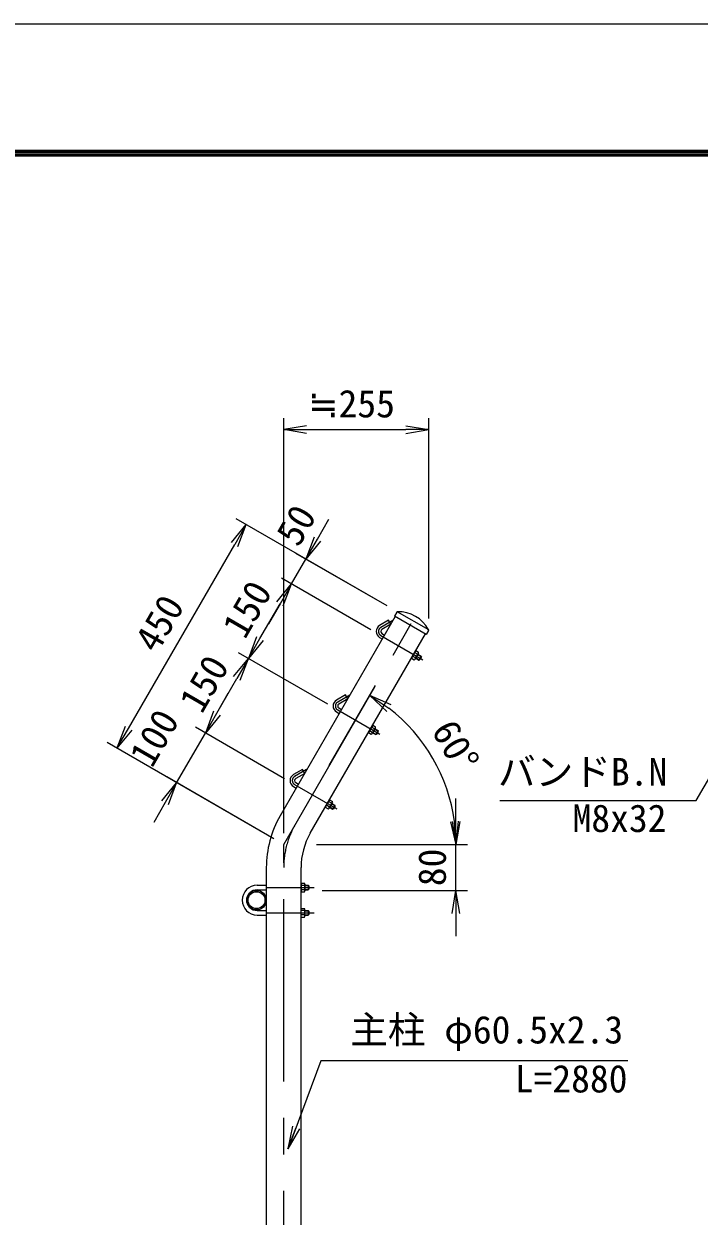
# Model space of a CAD drawing. Units: millimetres, scale not verified. Extents: x -4200 to 4200, y -2970 to 2970.
# Drawn here: x -346 to 830, y 893 to 2970 of the extents above; entities that cross this region are included whole.
import ezdxf
from ezdxf.enums import TextEntityAlignment as Align

# ---------------------------------------------------------------- set-up
doc = ezdxf.new("R2010")
doc.units = ezdxf.units.MM
doc.header["$LTSCALE"] = 10
doc.linetypes.add('USER1', pattern=[50.8, 31.75, -6.35, 6.35, -6.35])
for name, color, linetype, lineweight in [('0-0_D-STR1', 1, 'Continuous', 25), ('0-1_D-STR3', 3, 'Continuous', 13), ('0-2_D-BMK', 2, 'USER1', 13), ('0-3_D-STR-DIM', 7, 'Continuous', 13), ('0-9_D-STR-TXT', 7, 'Continuous', 13), ('0-C_D-TTL', 7, 'Continuous', 25)]:
    doc.layers.add(name, color=color, linetype=linetype, lineweight=lineweight)
doc.layers.add('0-4_0', color=7, linetype='Continuous')
doc.styles.add('ＭＳ ゴシック', font='')
doc.styles.get('ＭＳ ゴシック').set_extended_font_data('MS Gothic')

# ---------------------------------------------------------------- blocks, each defined once
blk = doc.blocks.new('_Open')
at = {"layer": '0-4_0'}
blk.add_line((-10, 1.667), (0, 0), dxfattribs=at)
blk.add_lwpolyline([(-10, -1.667), (0, 0), (-10, 0)], dxfattribs=at)

msp = doc.modelspace()

# ---------------------------------------------------------------- linework, layer by layer
at = {"layer": '0-0_D-STR1'}
for p, q in [((301.15, 1937.27), (100.75, 1590.16)), ((303.58, 1945.17), (299.55, 1938.19)), ((355.15, 1906.09), (299.55, 1938.19)), ((359.36, 1914.05), (304.34, 1945.82)), ((359.18, 1913.07), (355.15, 1906.09)), ((153.14, 1559.91), (353.55, 1907.02))]:
    msp.add_line(p, q, dxfattribs=at)
msp.add_lwpolyline([(76.6, 1500.03), (76.6, -889.77), (137.1, -889.77), (137.1, 1500.03)], dxfattribs=at)
for radius in [17, 14.7]:
    msp.add_circle((59.6, 1443.23), radius, dxfattribs=at)
for centre, radius, start, end in [((304.88, 1944.42), 1.5, 90.85073, 150), ((305.76, 1884.76), 61.17, 29.14927, 90.85073), ((357.88, 1913.82), 1.5, 330, 29.14927), ((256.85, 1500.03), 180.25, 150, 180), ((256.85, 1500.03), 119.75, 150, 180)]:
    msp.add_arc(centre, radius, start, end, dxfattribs=at)
at = {"layer": '0-1_D-STR3'}
for p, q in [((289.45, 1930.85), (273.86, 1921.85)), ((293.45, 1923.92), (277.86, 1914.92)), ((293.45, 1923.92), (289.45, 1930.85)), ((273.86, 1901.07), (278.65, 1898.3)), ((277.86, 1907.99), (282.65, 1905.23)), ((336.8, 1878.01), (329.3, 1865.02)), ((339.94, 1871.86), (334.92, 1874.76)), ((341.64, 1873.39), (335.85, 1863.37)), ((336.8, 1878.01), (341.82, 1875.11)), ((340.33, 1871.12), (346.36, 1867.64)), ((340.68, 1871.73), (346.1, 1868.59)), ((329.3, 1865.02), (334.32, 1862.12)), ((336.19, 1865.36), (331.17, 1868.26)), ((336.68, 1864.8), (342.1, 1861.67)), ((337.03, 1865.4), (343.06, 1861.92)), ((346.1, 1868.59), (342.1, 1861.67)), ((342.1, 1861.67), (343.74, 1862.1)), ((346.54, 1866.95), (343.74, 1862.1)), ((346.54, 1866.95), (343.74, 1862.1)), ((346.54, 1866.95), (346.1, 1868.59)), ((214.45, 1800.95), (198.86, 1791.95)), ((218.45, 1794.02), (202.86, 1785.02)), ((218.45, 1794.02), (214.45, 1800.95)), ((198.86, 1771.16), (203.65, 1768.39)), ((202.86, 1778.09), (207.65, 1775.32)), ((261.8, 1748.1), (254.3, 1735.11)), ((261.8, 1748.1), (266.82, 1745.2)), ((254.3, 1735.11), (259.32, 1732.21)), ((261.19, 1735.46), (256.17, 1738.36)), ((264.94, 1741.96), (259.92, 1744.86)), ((266.64, 1743.49), (260.85, 1733.47)), ((261.68, 1734.89), (267.1, 1731.76)), ((262.03, 1735.5), (268.06, 1732.02)), ((265.33, 1741.22), (271.36, 1737.73)), ((265.68, 1741.82), (271.1, 1738.69)), ((271.1, 1738.69), (267.1, 1731.76)), ((267.1, 1731.76), (268.74, 1732.2)), ((271.54, 1737.05), (268.74, 1732.2)), ((271.54, 1737.05), (268.74, 1732.2)), ((271.54, 1737.05), (271.1, 1738.69)), ((139.45, 1671.04), (123.86, 1662.04)), ((143.45, 1664.11), (127.86, 1655.11)), ((143.45, 1664.11), (139.45, 1671.04)), ((127.86, 1648.19), (132.65, 1645.42)), ((123.86, 1641.26), (128.65, 1638.49)), ((186.8, 1618.2), (179.3, 1605.21)), ((179.3, 1605.21), (184.32, 1602.31)), ((186.19, 1605.56), (181.17, 1608.46)), ((189.94, 1612.05), (184.92, 1614.95)), ((191.64, 1613.58), (185.85, 1603.56)), ((186.68, 1604.99), (192.1, 1601.86)), ((186.8, 1618.2), (191.82, 1615.3)), ((187.03, 1605.6), (193.06, 1602.11)), ((190.33, 1611.31), (196.36, 1607.83)), ((190.68, 1611.92), (196.1, 1608.79)), ((196.1, 1608.79), (192.1, 1601.86)), ((192.1, 1601.86), (193.74, 1602.3)), ((196.54, 1607.15), (193.74, 1602.3)), ((196.54, 1607.15), (193.74, 1602.3)), ((196.54, 1607.15), (196.1, 1608.79)), ((60.6, 1469.23), (76.6, 1469.23)), ((60.6, 1461.23), (76.6, 1461.23)), ((137.1, 1472.73), (142.9, 1472.73)), ((137.1, 1472.73), (137.1, 1457.73)), ((142.9, 1468.98), (137.1, 1468.98)), ((142.9, 1461.48), (137.1, 1461.48)), ((137.1, 1457.73), (142.9, 1457.73)), ((143.6, 1471.15), (143.6, 1459.58)), ((143.6, 1469.23), (149.4, 1469.23)), ((143.6, 1468.53), (150.1, 1468.53)), ((143.6, 1461.93), (150.1, 1461.93)), ((143.6, 1461.23), (149.4, 1461.23)), ((149.4, 1461.23), (150.6, 1462.43)), ((150.6, 1468.03), (150.6, 1462.43)), ((60.6, 1425.23), (76.6, 1425.23)), ((60.6, 1417.23), (76.6, 1417.23)), ((142.9, 1424.98), (137.1, 1424.98)), ((142.9, 1417.48), (137.1, 1417.48)), ((137.1, 1413.73), (142.9, 1413.73)), ((143.6, 1415.31), (143.6, 1426.87)), ((143.6, 1425.23), (149.4, 1425.23)), ((143.6, 1424.53), (150.1, 1424.53)), ((143.6, 1417.93), (150.1, 1417.93)), ((143.6, 1417.23), (149.4, 1417.23)), ((150.6, 1424.03), (149.4, 1425.23)), ((149.4, 1425.23), (149.4, 1417.23)), ((149.4, 1417.23), (150.6, 1418.43)), ((150.6, 1424.03), (150.6, 1418.43))]:
    msp.add_line(p, q, dxfattribs=at)
for points in [[(150.6, 1468.03), (149.4, 1469.23), (149.4, 1461.23)], [(137.1, 1413.73), (137.1, 1428.73), (142.9, 1428.73)]]:
    msp.add_lwpolyline(points, dxfattribs=at)
for centre, radius, start, end in [((279.86, 1911.46), 12, 120, 240), ((279.86, 1911.46), 4, 120, 240), ((329.67, 1873.46), 10.39, 308.85295, 351.14705), ((339.06, 1874.53), 2.81, 288.21899, 11.78101), ((333.38, 1864.82), 2.86, 289.0514, 10.9486), ((204.86, 1781.55), 12, 120, 240), ((204.86, 1781.55), 4, 120, 240), ((258.38, 1734.92), 2.86, 289.0514, 10.9486), ((254.67, 1743.56), 10.39, 308.85295, 351.14705), ((264.06, 1744.63), 2.81, 288.21899, 11.78101), ((129.86, 1651.65), 12, 120, 240), ((129.86, 1651.65), 4, 120, 240), ((183.38, 1605.01), 2.86, 289.0514, 10.9486), ((179.67, 1613.65), 10.39, 308.85295, 351.14705), ((189.06, 1614.72), 2.81, 288.21899, 11.78101), ((60.6, 1443.23), 26, 90, 270), ((60.6, 1443.23), 18, 90, 270), ((133.2, 1465.23), 10.39, 338.85295, 21.14705), ((140.8, 1470.85), 2.81, 318.21899, 41.78101), ((140.74, 1459.6), 2.86, 319.0514, 40.9486), ((133.2, 1421.23), 10.39, 338.85295, 21.14705), ((140.74, 1426.85), 2.86, 319.0514, 40.9486), ((140.8, 1415.6), 2.81, 318.21899, 41.78101)]:
    msp.add_arc(centre, radius, start, end, dxfattribs=at)
at = {"layer": '0-2_D-BMK'}
for p, q in [((106.85, 1540.23), (339.35, 1942.93)), ((296.82, 1930.49), (275.86, 1918.39)), ((275.86, 1904.53), (349.37, 1862.08)), ((221.82, 1800.59), (200.86, 1788.48)), ((200.86, 1774.63), (274.37, 1732.18)), ((146.82, 1670.68), (125.86, 1658.58)), ((125.86, 1644.72), (199.37, 1602.28)), ((106.85, -904.77), (106.85, 1540.23)), ((76.6, 1465.23), (160.19, 1465.23)), ((76.6, 1421.23), (160.19, 1421.23))]:
    msp.add_line(p, q, dxfattribs=at)
for centre, radius, start, end in [((279.86, 1911.46), 8, 120, 240), ((204.86, 1781.55), 8, 120, 240), ((129.86, 1651.65), 8, 120, 240), ((256.85, 1500.03), 150, 150, 180)]:
    msp.add_arc(centre, radius, start, end, dxfattribs=at)
at = {"layer": '0-3_D-STR-DIM'}
for p, q in [((106.85, 1560.23), (106.85, 2283.29)), ((359.38, 1933.81), (359.38, 2283.29)), ((146.85, 2263.29), (319.38, 2263.29)), ((287.02, 1955.82), (24.19, 2107.56)), ((165.44, 2072.2), (185.44, 2106.85)), ((-163.49, 1742.49), (21.51, 2062.92)), ((120.44, 1994.26), (145.44, 2037.56)), ((287.02, 1955.82), (128.12, 2047.56)), ((258.54, 1914.53), (103.12, 2004.26)), ((258.54, 1914.53), (103.12, 2004.26)), ((65.44, 1899), (100.44, 1959.62)), ((100.44, 1959.62), (80.44, 1924.98)), ((183.54, 1784.63), (28.12, 1874.36)), ((183.54, 1784.63), (28.12, 1874.36)), ((-9.56, 1769.1), (25.44, 1829.72)), ((186.25, 1677.75), (266.85, 1817.35)), ((-9.56, 1769.1), (10.44, 1803.74)), ((-79.56, 1647.85), (-29.56, 1734.45)), ((108.54, 1654.72), (-46.88, 1744.45)), ((108.54, 1654.72), (-46.88, 1744.45)), ((89.53, 1550.23), (-200.81, 1717.85)), ((89.53, 1550.23), (-96.88, 1657.85)), ((-99.56, 1613.21), (-119.56, 1578.57)), ((406.85, 1580.23), (406.85, 1620.23)), ((164.05, 1540.23), (426.85, 1540.23)), ((380.53, 1540.23), (426.85, 1540.23)), ((406.85, 1460.23), (406.85, 1540.23)), ((174.1, 1460.23), (426.85, 1460.23)), ((406.85, 1420.23), (406.85, 1380.23))]:
    msp.add_line(p, q, dxfattribs=at)
msp.add_arc((106.85, 1540.23), 300, 7.64511, 52.35489, dxfattribs=at)
at = {"layer": '0-9_D-STR-TXT'}
for points in [[(483.21, 1616.99), (824.99, 1616.99), (904.87, 1752.79)], [(706.35, 1163.05), (171.67, 1163.05), (114.98, 1011.71)]]:
    msp.add_lwpolyline(points, dxfattribs=at)
at = {"layer": '0-C_D-TTL', "color": 2}
msp.add_lwpolyline([(-4199.68, 2970.23), (4200.32, 2970.23), (4200.32, -2969.77), (-4199.68, -2969.77)], close=True, dxfattribs=at)
at = {"layer": '0-C_D-TTL'}
for points in [[(-3929.68, 2750.23), (3930.32, 2750.23), (3930.32, -2749.77), (-3929.68, -2749.77)], [(-3927.18, 2747.73), (3927.82, 2747.73), (3927.82, -2747.27), (-3927.18, -2747.27)], [(-3924.68, 2745.23), (3925.32, 2745.23), (3925.32, -2744.77), (-3924.68, -2744.77)], [(-3922.18, 2742.73), (3922.82, 2742.73), (3922.82, -2742.27), (-3922.18, -2742.27)], [(-3919.68, 2740.23), (3920.32, 2740.23), (3920.32, -2739.77), (-3919.68, -2739.77)]]:
    msp.add_lwpolyline(points, close=True, dxfattribs=at)

# ---------------------------------------------------------------- block references
at = {"layer": '0-3_D-STR-DIM', "xscale": 4, "yscale": 4}
for p, rotation in [((106.85, 2263.29), 180), ((41.51, 2097.56), 60), ((145.44, 2037.56), 240), ((120.44, 1994.26), 60), ((120.44, 1994.26), 60), ((45.44, 1864.36), 240), ((45.44, 1864.36), 60), ((256.85, 1800.03), 146.17745), ((-29.56, 1734.45), 240), ((-29.56, 1734.45), 240), ((-183.49, 1707.85), 240), ((-79.56, 1647.85), 60), ((406.85, 1540.23), 273.82255), ((406.85, 1540.23), 270), ((406.85, 1460.23), 90)]:
    msp.add_blockref('_Open', p, dxfattribs=dict(at, rotation=rotation))
msp.add_blockref('_Open', (359.38, 2263.29), dxfattribs=at)
at = {"layer": '0-9_D-STR-TXT', "xscale": 4, "yscale": 4, "rotation": 249.46512}
msp.add_blockref('_Open', (114.28, 1009.84), dxfattribs=at)

# ---------------------------------------------------------------- texts
at = {"layer": '0-3_D-STR-DIM', "style": 'ＭＳ ゴシック'}
msp.add_text('≒255', height=48.09, dxfattribs=at).set_placement((149.21, 2270.04), align=Align.BOTTOM_LEFT)
for s, rotation, p in [('50', 60, (145.27, 2049.3)), ('150', 60, (51.77, 1888.82)), ('450', 60, (-101.08, 1864.08)), ('150', 60, (-23.23, 1758.92)), ('100', 60, (-109.98, 1664.66)), ('60°', 300, (350.48, 1731.75)), ('80', 90, (403.71, 1467.6))]:
    msp.add_text(s, height=48.09, rotation=rotation, dxfattribs=at).set_placement(p, align=Align.BOTTOM_LEFT)
at = {"layer": '0-9_D-STR-TXT', "style": 'ＭＳ ゴシック'}
for s, p in [('バンドB.N', (479.91, 1628.56)), ('M8x32', (609.85, 1547.54)), ('主柱 φ60.5x2.3', (222.59, 1179.07)), ('L=2880', (509.28, 1093.72))]:
    msp.add_text(s, height=48.09, dxfattribs=at).set_placement(p, align=Align.BOTTOM_LEFT)

doc.saveas('drawing.dxf')
